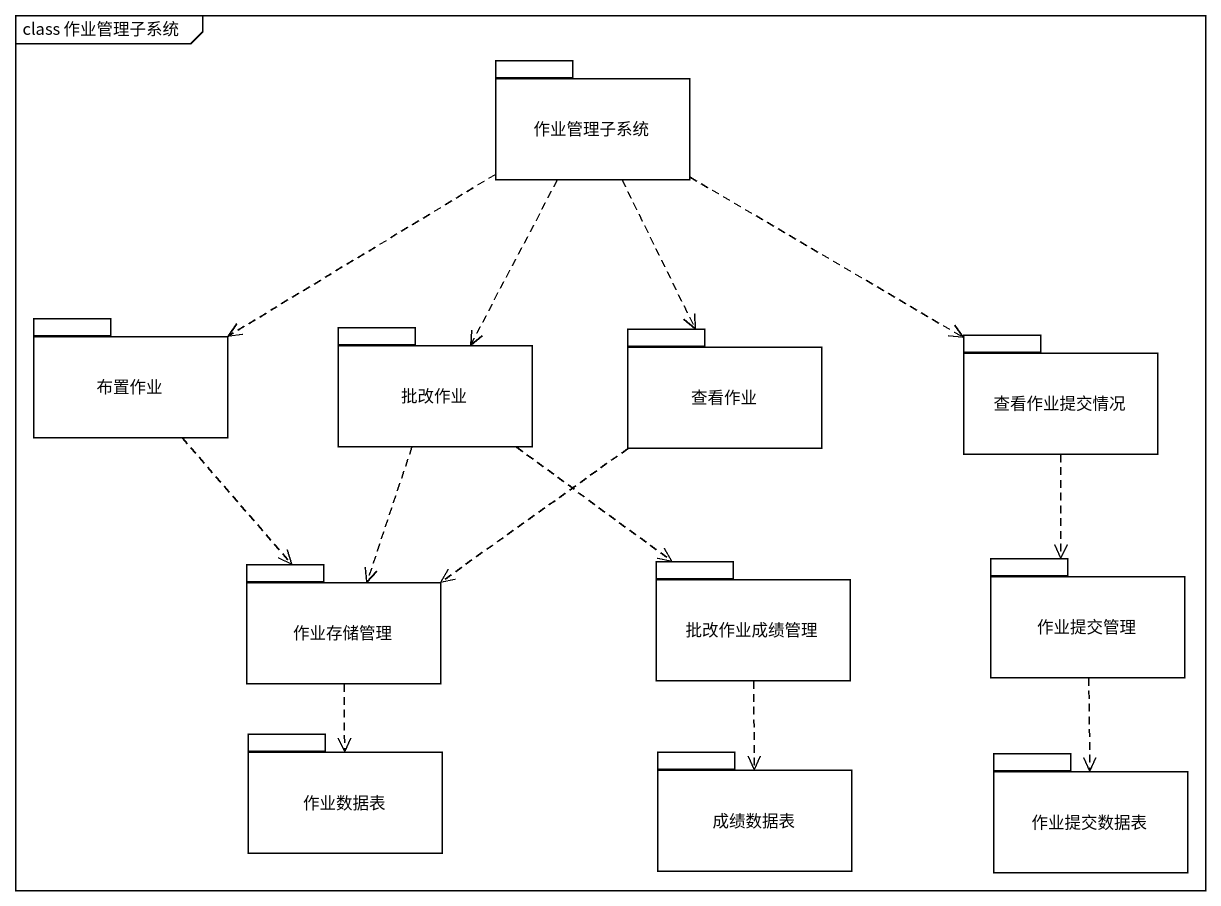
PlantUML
@startuml
mainframe class 作业管理子系统
package 作业管理子系统 {
}
package 布置作业 {
}
package 批改作业 {
}
package 查看作业 {
}
package 查看作业提交情况 {
}
package 作业存储管理 {
}
package 批改作业成绩管理 {
}
package 作业提交管理 {
}
package 作业数据表 {
}
package 成绩数据表 {
}
package 作业提交数据表 {
}
作业管理子系统 .left.> 布置作业
作业管理子系统 ..> 批改作业
作业管理子系统 ..> 查看作业
作业管理子系统 .right.> 查看作业提交情况
布置作业 ..> 作业存储管理
批改作业 ..> 作业存储管理
批改作业 ..> 批改作业成绩管理
查看作业 ..> 作业存储管理
查看作业提交情况 ..> 作业提交管理
作业存储管理 ..> 作业数据表
批改作业成绩管理 ..> 成绩数据表
作业提交管理 ..> 作业提交数据表
@enduml
